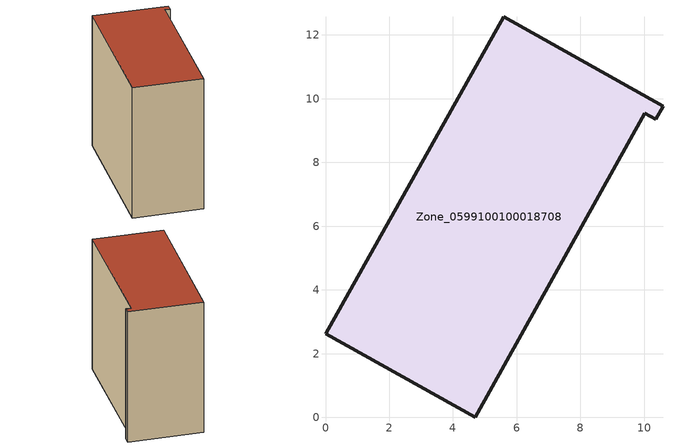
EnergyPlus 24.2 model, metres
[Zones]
Zone_0599100100018708
 floor ground (C_G): 10.01,9.54 4.7,0 0,2.62 5.59,12.57 10.59,9.77 10.36,9.35 z0
 wall outside (C_F): 5.59,12.57 0,2.62 4.7,0 10.01,9.54 10.36,9.35 10.59,9.77 5.59,12.57 z0:10.79
 roof outside (C_R): 10.59,9.77 5.59,12.57 0,2.62 4.7,0 10.01,9.54 10.36,9.35 z10.79
[BUILDING]
Pand.0599100100018708: North Axis=0; Terrain=City; Loads Convergence Tolerance Value=0.04; Temperature Convergence Tolerance Value=0.4; Solar Distribution=FullExterior; Maximum Number of Warmup Days=25; Minimum Number of Warmup Days=1
[Site:Location]
Rotterdam.The.Hague.AP_ZH_NLD Design_Conditions: Latitude=51.96; Longitude=4.45; Time Zone=1; Elevation=-4.5
[SITE:GROUNDTEMPERATURE:BUILDINGSURFACE]
18, 18, 18, 18, 18, 18, 18, 18, 18, 18, 18, 18
[MATERIAL] Thermal Absorptance=0.9; Solar Absorptance=0.7; Visible Absorptance=0.7
Name | Roughness | Thickness | Conductivity | Density | Specific Heat
G.TI.2015-2018 | MediumSmooth | 0.15 | 0.0428571 | 540 | 1210
F.TI.2015-2018 | Rough | 0.3 | 0.0666667 | 1920 | 840
R.TI.2015-2018 | MediumRough | 0.2 | 0.0333333 | 1500 | 1000
[CONSTRUCTION]
C_G: G.TI.2015-2018
C_F: F.TI.2015-2018
C_R: R.TI.2015-2018
[ZONE]
Zone_0599100100018708: Type=1; Multiplier=1; Ceiling Height=Autocalculate; Volume=Autocalculate; Floor Area=autocalculate; Part of Total Floor Area=Yes
[ZONEINFILTRATION:DESIGNFLOWRATE]
Infil_Zone_0599100100018708: Zone or ZoneList or Space or SpaceList=Zone_0599100100018708; Schedule=AlwaysOn; Design Flow Rate Calculation Method=Flow/Area; Flow Rate per Floor Area=0.0015; Constant Term Coefficient=1; Temperature Term Coefficient=0; Velocity Term Coefficient=0; Velocity Squared Term Coefficient=0
[HVACTEMPLATE:ZONE:IDEALLOADSAIRSYSTEM]
Zone_0599100100018708: Maximum Heating Supply Air Temperature=50; Minimum Cooling Supply Air Temperature=13; Maximum Heating Supply Air Humidity Ratio=0.0156; Minimum Cooling Supply Air Humidity Ratio=0.0077; Heating Limit=NoLimit; Cooling Limit=NoLimit; Dehumidification Control Type=ConstantSensibleHeatRatio; Cooling Sensible Heat Ratio=0.7; Dehumidification Setpoint=60; Humidification Control Type=None; Humidification Setpoint=30; Outdoor Air Method=None; Outdoor Air Flow Rate per Person=0.00944; Outdoor Air Flow Rate per Zone Floor Area=0; Outdoor Air Flow Rate per Zone=0; Demand Controlled Ventilation Type=None; Outdoor Air Economizer Type=NoEconomizer; Heat Recovery Type=None; Sensible Heat Recovery Effectiveness=0.7; Latent Heat Recovery Effectiveness=0.65
[ZONECONTROL:THERMOSTAT]
ThermostatControl_Zone_0599100100018708: Zone or ZoneList=Zone_0599100100018708; Control Type Schedule=DualSetpointControlType; Control 1=Thermostat_Zone_0599100100018708; Temperature Difference Between Cutout And Setpoint=0
[THERMOSTATSETPOINT:DUALSETPOINT]
Thermostat_Zone_0599100100018708: Heating Setpoint Temperature Schedule=HeatingSetpoint_Zone_0599100100018708; Cooling Setpoint Temperature Schedule=CoolingSetpoint_Zone_0599100100018708
[SCHEDULE:COMPACT]
HeatingSetpoint_Zone_0599100100018708: Through: 12/31, For: AllDays, Until: 24:00, 21
CoolingSetpoint_Zone_0599100100018708: Through: 12/31, For: AllDays, Until: 24:00, 24
DualSetpointControlType: Through: 12/31, For: AllDays, Until: 24:00, 4
AlwaysOn: Through: 12/31, For: AllDays, Until: 24:00, 1
